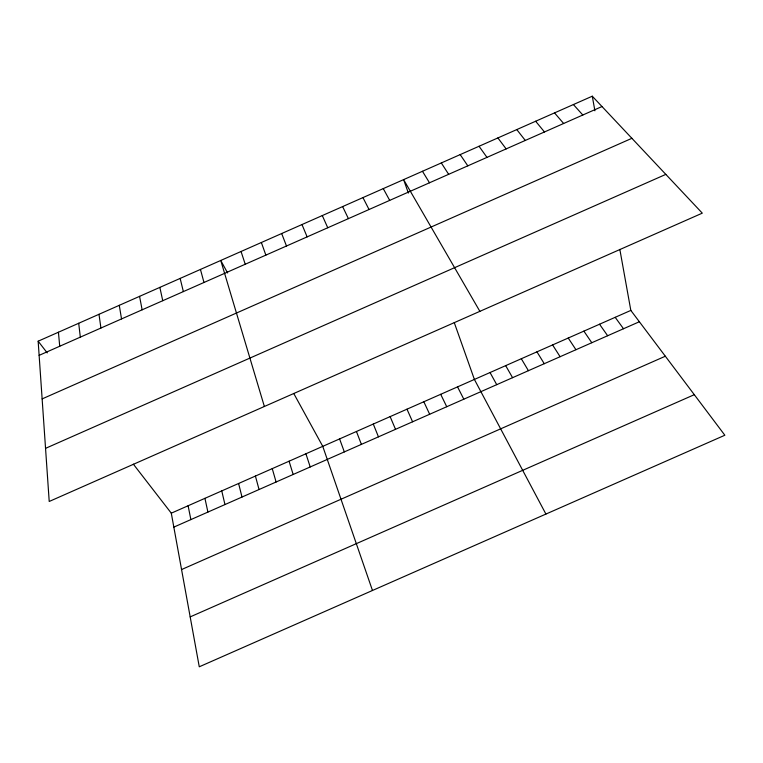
<?xml version="1.0" encoding="UTF-8"?>
<svg xmlns="http://www.w3.org/2000/svg" width="763" height="763" viewBox="0 0 763 763"><rect width="100%" height="100%" fill="white"/><g stroke="black" fill="none" stroke-linecap="round" stroke-linejoin="round"><path stroke-width="1.14" d="M38.15 341.195L592.279 96.205L702.294 213.154L49.214 501.472L38.15 341.195L47.211 352.897M39.123 355.358L601.997 106.534M42.137 398.906L631.888 138.313M45.551 448.348L665.822 174.384M133.353 464.171L171.293 513.175L630.829 310.417L619.842 249.406M173.83 527.119L639.365 321.748M181.556 569.56L665.326 356.226M190.178 616.895L694.301 394.681M573.394 104.55L582.818 115.013M554.52 112.895L563.647 123.492M535.645 121.241L544.467 131.97M516.78 129.586L525.297 140.44M630.829 310.417L724.85 435.234L199.267 666.795L171.293 513.175M497.905 137.931L506.136 148.909M615.178 317.322L623.505 328.739M479.04 146.267L486.975 157.388M599.527 324.227L607.653 335.739M583.876 331.132L591.802 342.73M460.175 154.612L467.814 165.857M568.235 338.038L575.951 349.721M441.319 162.948L448.654 174.326M552.593 344.933L560.099 356.712M536.952 351.838L544.257 363.703M422.464 171.284L429.493 182.786M521.31 358.734L528.416 370.694M479.879 311.352L403.608 179.62L408.377 193.068M505.669 365.639L512.574 377.685M490.037 372.535L496.732 384.666M227.612 272.973L220.745 260.46L264.37 406.488M293.745 393.47L322.759 446.345L372.478 590.486M383.274 188.604L389.693 200.383M545.917 514.071L474.395 379.43L454.262 322.606M362.95 197.598L369.044 209.51M457.542 386.87L463.818 399.192M440.69 394.309L446.736 406.727M342.625 206.582L348.405 218.638M423.827 401.748L429.664 414.261M322.301 215.567L327.756 227.765M406.984 409.178L412.592 421.786M390.131 416.617L395.52 429.321M301.986 224.551L307.127 236.883M373.288 424.047L378.458 436.846M281.671 233.526L286.487 246.01M356.435 431.476L361.395 444.371M339.592 438.916L344.332 451.906M261.366 242.51L265.858 255.128M241.051 251.485L245.228 264.246M305.915 453.775L310.217 466.956M289.082 461.195L293.154 474.481M272.248 468.625L276.101 482.006M200.45 269.434L203.979 282.482M255.414 476.055L259.048 489.522M238.59 483.475L242.005 497.047M180.154 278.409L183.358 291.59M221.756 490.905L224.961 504.562M159.858 287.384L162.748 300.708M204.932 498.325L207.908 512.087M188.108 505.745L190.874 519.603M139.562 296.359L142.137 309.816M592.279 96.205L594.902 110.788M119.276 305.324L121.527 318.924M98.99 314.299L100.926 328.033M78.703 323.264L80.325 337.141M58.427 332.229L59.724 346.249"/></g></svg>
